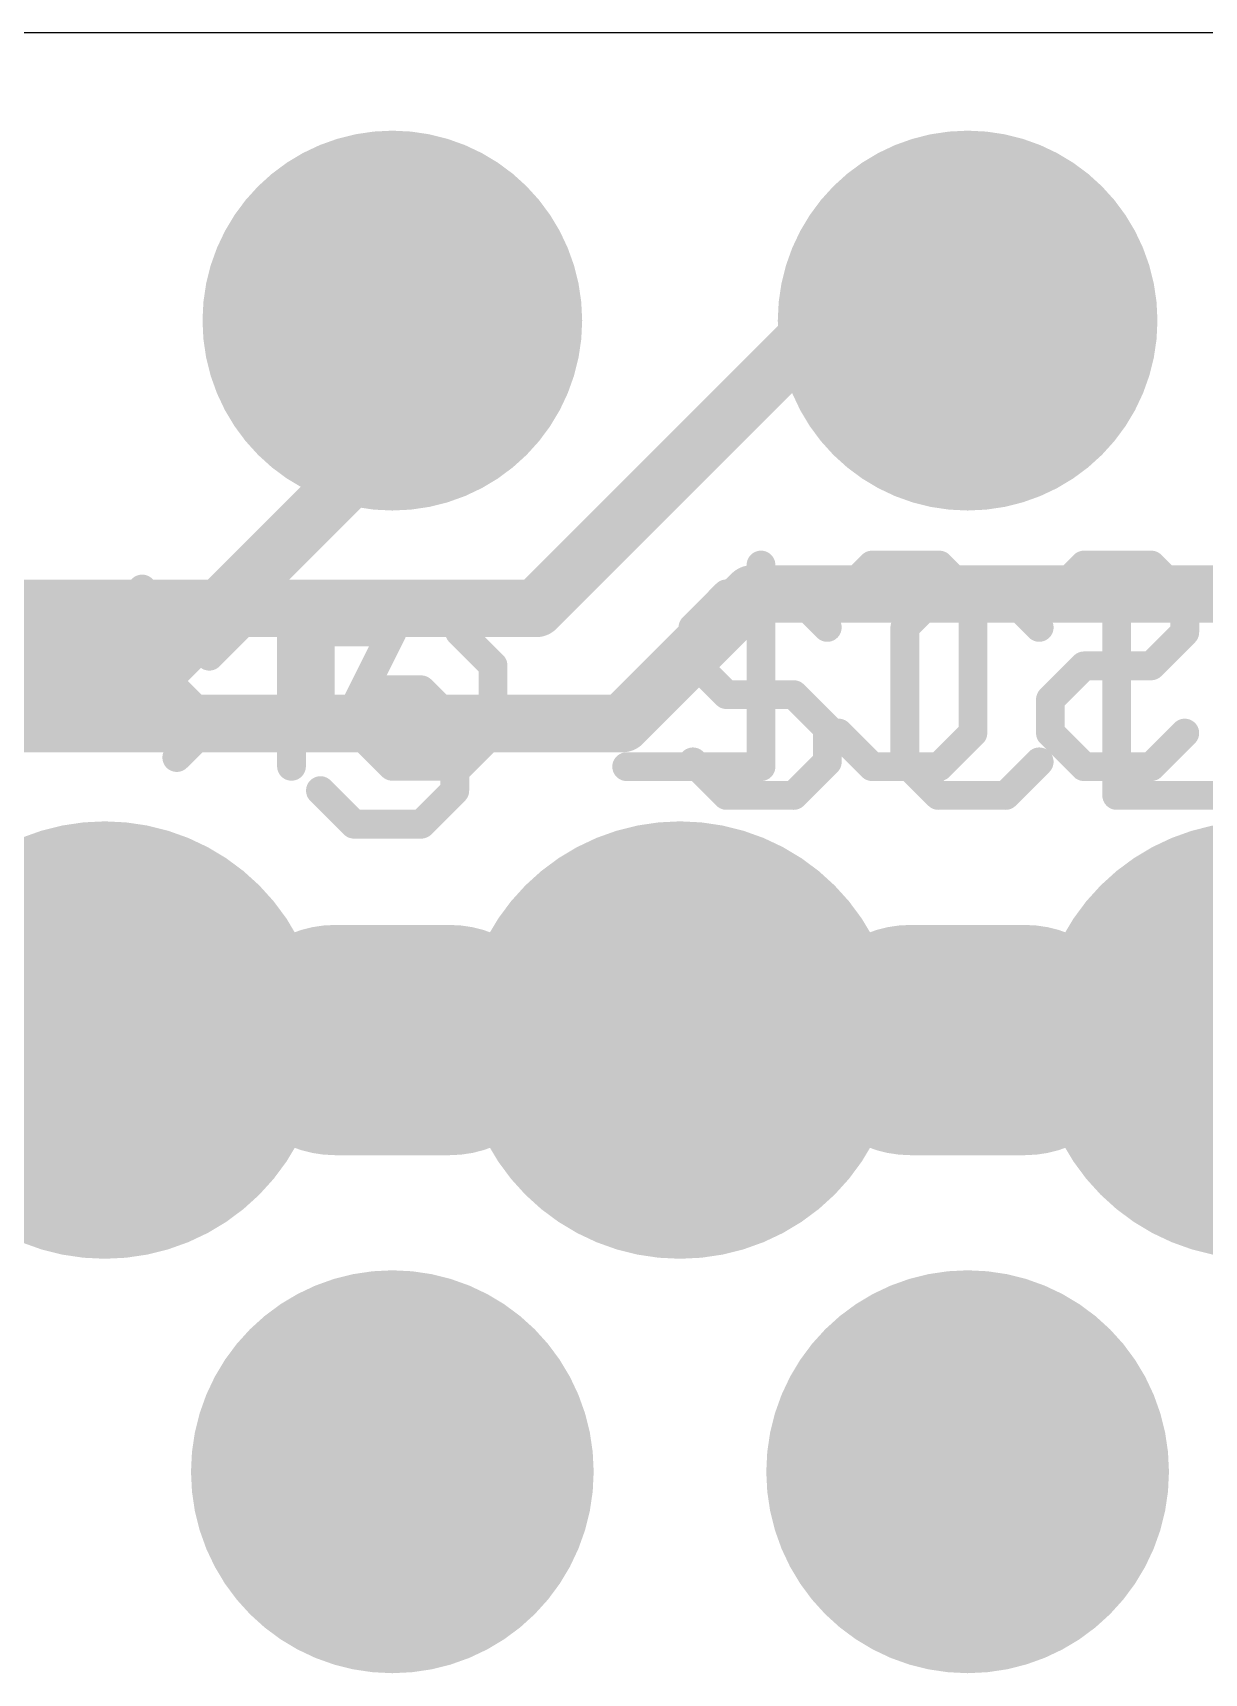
# Model space of a CAD drawing. Extents: x -0.1 to 50.8, y -0.1 to 23.
# Drawn here: x 37.78 to 42.95, y 15.62 to 22.86 of the extents above; entities that cross this region are included whole.
import ezdxf

# ---------------------------------------------------------------- set-up
doc = ezdxf.new("R2010")
doc.units = 0
for name, color, linetype in [('1', 12, 'CONTINUOUS'), ('16', 132, 'CONTINUOUS'), ('17', 110, 'CONTINUOUS'), ('18', 110, 'CONTINUOUS'), ('20', 53, 'CONTINUOUS'), ('21', 40, 'CONTINUOUS'), ('22', 6, 'CONTINUOUS')]:
    doc.layers.add(name, color=color, linetype=linetype)

# ---------------------------------------------------------------- blocks, each defined once
blk = doc.blocks.new('ROUNDP')
at = {"const_width": 0.5}
blk.add_lwpolyline([(0, -0.25, 1), (0, 0.25, 1), (0, -0.25)], format="xyb", dxfattribs=at)
blk = doc.blocks.new('ROUNDV')
at = {"const_width": 0.5}
blk.add_lwpolyline([(0, -0.25, 1), (0, 0.25, 1), (0, -0.25)], format="xyb", dxfattribs=at)

msp = doc.modelspace()

# ---------------------------------------------------------------- linework, layer by layer
at = {"layer": '1'}
for points, const_width in [([(39.37, 21.082), (39.37, 21.59)], 0.254), ([(38.354, 20.066), (39.37, 21.082)], 0.254), ([(37.338, 20.066), (38.354, 20.066)], 0.254), ([(37.084, 17.399), (38.1, 18.415)], 0.4064), ([(40.64, 18.415), (38.1, 18.415)], 0.4064), ([(43.18, 18.415), (40.64, 18.415)], 0.4064)]:
    msp.add_lwpolyline(points, dxfattribs=dict(at, const_width=const_width))
for points, const_width in [([(39.4335, 21.59, 1), (39.3065, 21.59)], 0.127), ([(39.3065, 21.082, 1), (39.4335, 21.082)], 0.127), ([(39.4149, 21.0371, 1), (39.3251, 21.1269)], 0.127), ([(38.3091, 20.1109, 1), (38.3989, 20.0211)], 0.127), ([(38.354, 20.0025, 1), (38.354, 20.1295)], 0.127), ([(38.1, 18.5166, 1), (38.1, 18.3134)], 0.2032), ([(38.1718, 18.3432, 1), (38.0282, 18.4868)], 0.2032), ([(40.64, 18.5166, 1), (40.64, 18.3134)], 0.2032), ([(40.64, 18.3134, 1), (40.64, 18.5166)], 0.2032)]:
    msp.add_lwpolyline(points, format="xyb", dxfattribs=dict(at, const_width=const_width))
at = {"layer": '16', "const_width": 0.254}
for points in [[(40.005, 20.32), (41.275, 21.59)], [(41.275, 21.59), (41.91, 21.59)], [(40.386, 19.812), (40.9575, 20.3835)], [(40.9575, 20.3835), (43.2435, 20.3835)], [(35.56, 20.32), (40.005, 20.32)], [(35.814, 19.812), (40.386, 19.812)]]:
    msp.add_lwpolyline(points, dxfattribs=at)
at = {"layer": '16', "const_width": 0.127}
for points in [[(41.275, 21.6535, 1), (41.275, 21.5265)], [(41.91, 21.5265, 1), (41.91, 21.6535)], [(41.3199, 21.5451, 1), (41.2301, 21.6349)], [(40.9575, 20.447, 1), (40.9575, 20.32)], [(41.0024, 20.3386, 1), (40.9126, 20.4284)], [(39.9601, 20.3649, 1), (40.0499, 20.2751)], [(40.005, 20.2565, 1), (40.005, 20.3835)], [(40.3411, 19.8569, 1), (40.4309, 19.7671)], [(40.386, 19.7485, 1), (40.386, 19.8755)]]:
    msp.add_lwpolyline(points, format="xyb", dxfattribs=at)
at = {"layer": '20'}
msp.add_line((48.26, 22.86), (2.54, 22.86), dxfattribs=at)
at = {"layer": '21'}
for points, const_width in [([(38.117, 20.2573), (38.2653, 20.4056)], 0.127), ([(38.2653, 20.4056), (38.5619, 20.109)], 0.127), ([(40.8455, 20.3843), (40.6972, 20.236)], 0.127), ([(41.1421, 20.3843), (40.8455, 20.3843)], 0.127), ([(41.2904, 20.236), (41.1421, 20.3843)], 0.127), ([(41.781, 20.3843), (41.6327, 20.236)], 0.127), ([(42.0776, 20.3843), (41.781, 20.3843)], 0.127), ([(42.2259, 20.236), (42.0776, 20.3843)], 0.127), ([(42.5683, 20.3843), (42.5683, 19.4945)], 0.127), ([(38.5619, 20.109), (38.7102, 20.2573)], 0.127), ([(39.6457, 20.2573), (39.0525, 20.2573)], 0.127), ([(39.0525, 20.2573), (39.0525, 19.8124)], 0.127), ([(40.6972, 20.236), (40.6972, 20.0877)], 0.127), ([(41.6327, 20.236), (41.6327, 19.6428)], 0.127), ([(40.6972, 20.0877), (40.8455, 19.9394)], 0.127), ([(39.0525, 19.8124), (39.3491, 19.9607)], 0.127), ([(39.3491, 19.9607), (39.4974, 19.9607)], 0.127), ([(39.4974, 19.9607), (39.6457, 19.8124)], 0.127), ([(40.8455, 19.9394), (41.1421, 19.9394)], 0.127), ([(41.1421, 19.9394), (41.2904, 19.7911)], 0.127), ([(39.6457, 19.8124), (39.6457, 19.5158)], 0.127), ([(41.2904, 19.7911), (41.2904, 19.6428)], 0.127), ([(40.8455, 19.4945), (40.6972, 19.6428)], 0.127), ([(41.2904, 19.6428), (41.1421, 19.4945)], 0.127), ([(41.6327, 19.6428), (41.781, 19.4945)], 0.127), ([(42.0776, 19.4945), (42.2259, 19.6428)], 0.127), ([(39.2008, 19.3675), (39.0525, 19.5158)], 0.127), ([(39.6457, 19.5158), (39.4974, 19.3675)], 0.127), ([(41.1421, 19.4945), (40.8455, 19.4945)], 0.127), ([(41.781, 19.4945), (42.0776, 19.4945)], 0.127), ([(42.5683, 19.4945), (43.1614, 19.4945)], 0.127), ([(39.4974, 19.3675), (39.2008, 19.3675)], 0.127), ([(39.116, 18.415), (39.624, 18.415)], 1.016), ([(41.656, 18.415), (42.164, 18.415)], 1.016)]:
    msp.add_lwpolyline(points, dxfattribs=dict(at, const_width=const_width))
for points, const_width in [([(38.2877, 20.428, 1), (38.2428, 20.3831)], 0.0635), ([(38.2877, 20.3831, 1), (38.2428, 20.428)], 0.0635), ([(40.8455, 20.416, 1), (40.8455, 20.3525)], 0.0635), ([(40.868, 20.3618, 1), (40.8231, 20.4067)], 0.0635), ([(41.1646, 20.4067, 1), (41.1196, 20.3618)], 0.0635), ([(41.1421, 20.3525, 1), (41.1421, 20.416)], 0.0635), ([(41.781, 20.416, 1), (41.781, 20.3525)], 0.0635), ([(41.8035, 20.3618, 1), (41.7586, 20.4067)], 0.0635), ([(42.1001, 20.4067, 1), (42.0552, 20.3618)], 0.0635), ([(42.0776, 20.3525, 1), (42.0776, 20.416)], 0.0635), ([(42.6, 20.3843, 1), (42.5365, 20.3843)], 0.0635), ([(38.0945, 20.2797, 1), (38.1394, 20.2348)], 0.0635), ([(38.7326, 20.2348, 1), (38.6877, 20.2797)], 0.0635), ([(39.0843, 20.2573, 1), (39.0207, 20.2573)], 0.0635), ([(39.0525, 20.289, 1), (39.0525, 20.2255)], 0.0635), ([(39.6457, 20.2255, 1), (39.6457, 20.289)], 0.0635), ([(40.729, 20.236, 1), (40.6655, 20.236)], 0.0635), ([(40.6748, 20.2584, 1), (40.7197, 20.2135)], 0.0635), ([(41.2679, 20.2135, 1), (41.3128, 20.2584)], 0.0635), ([(41.6645, 20.236, 1), (41.601, 20.236)], 0.0635), ([(41.6103, 20.2584, 1), (41.6552, 20.2135)], 0.0635), ([(42.2035, 20.2135, 1), (42.2484, 20.2584)], 0.0635), ([(38.5394, 20.1314, 1), (38.5843, 20.0865)], 0.0635), ([(38.5394, 20.0865, 1), (38.5843, 20.1314)], 0.0635), ([(40.7197, 20.1101, 1), (40.6748, 20.0652)], 0.0635), ([(40.6655, 20.0877, 1), (40.729, 20.0877)], 0.0635), ([(39.3491, 19.9924, 1), (39.3491, 19.9289)], 0.0635), ([(39.3633, 19.9323, 1), (39.3349, 19.9891)], 0.0635), ([(39.5198, 19.9831, 1), (39.4749, 19.9382)], 0.0635), ([(39.4974, 19.9289, 1), (39.4974, 19.9924)], 0.0635), ([(40.8455, 19.9711, 1), (40.8455, 19.9076)], 0.0635), ([(40.8231, 19.9169, 1), (40.868, 19.9618)], 0.0635), ([(41.1646, 19.9618, 1), (41.1196, 19.9169)], 0.0635), ([(41.1421, 19.9076, 1), (41.1421, 19.9711)], 0.0635), ([(39.0207, 19.8124, 1), (39.0843, 19.8124)], 0.0635), ([(39.0383, 19.8408, 1), (39.0667, 19.784)], 0.0635), ([(39.6774, 19.8124, 1), (39.6139, 19.8124)], 0.0635), ([(39.6232, 19.7899, 1), (39.6681, 19.8348)], 0.0635), ([(41.3221, 19.7911, 1), (41.2586, 19.7911)], 0.0635), ([(41.2679, 19.7686, 1), (41.3128, 19.8135)], 0.0635), ([(40.7197, 19.6652, 1), (40.6748, 19.6203)], 0.0635), ([(41.3128, 19.6203, 1), (41.2679, 19.6652)], 0.0635), ([(41.6552, 19.6652, 1), (41.6103, 19.6203)], 0.0635), ([(42.2484, 19.6203, 1), (42.2035, 19.6652)], 0.0635), ([(41.2586, 19.6428, 1), (41.3221, 19.6428)], 0.0635), ([(41.601, 19.6428, 1), (41.6645, 19.6428)], 0.0635), ([(39.075, 19.5382, 1), (39.03, 19.4933)], 0.0635), ([(39.6139, 19.5158, 1), (39.6774, 19.5158)], 0.0635), ([(39.6681, 19.4933, 1), (39.6232, 19.5382)], 0.0635), ([(40.8455, 19.5263, 1), (40.8455, 19.4628)], 0.0635), ([(40.8231, 19.472, 1), (40.868, 19.517)], 0.0635), ([(41.1196, 19.517, 1), (41.1646, 19.472)], 0.0635), ([(41.1421, 19.4628, 1), (41.1421, 19.5263)], 0.0635), ([(41.781, 19.5263, 1), (41.781, 19.4628)], 0.0635), ([(41.7586, 19.472, 1), (41.8035, 19.517)], 0.0635), ([(42.0552, 19.517, 1), (42.1001, 19.472)], 0.0635), ([(42.0776, 19.4628, 1), (42.0776, 19.5263)], 0.0635), ([(42.5683, 19.5263, 1), (42.5683, 19.4628)], 0.0635), ([(42.5365, 19.4945, 1), (42.6, 19.4945)], 0.0635), ([(39.2008, 19.3992, 1), (39.2008, 19.3358)], 0.0635), ([(39.1783, 19.345, 1), (39.2232, 19.39)], 0.0635), ([(39.4749, 19.39, 1), (39.5198, 19.345)], 0.0635), ([(39.4974, 19.3358, 1), (39.4974, 19.3992)], 0.0635), ([(39.116, 18.669, 1), (39.116, 18.161)], 0.508), ([(39.624, 18.161, 1), (39.624, 18.669)], 0.508), ([(41.656, 18.669, 1), (41.656, 18.161)], 0.508), ([(42.164, 18.161, 1), (42.164, 18.669)], 0.508)]:
    msp.add_lwpolyline(points, format="xyb", dxfattribs=dict(at, const_width=const_width))
at = {"layer": '22', "const_width": 0.127}
for points in [[(40.9977, 20.5113), (40.9977, 19.6215)], [(41.3401, 20.363), (41.4884, 20.5113)], [(41.4884, 20.5113), (41.785, 20.5113)], [(41.785, 20.5113), (41.9333, 20.363)], [(42.2756, 20.363), (42.4239, 20.5113)], [(42.4239, 20.5113), (42.7205, 20.5113)], [(42.7205, 20.5113), (42.8688, 20.363)], [(41.9333, 20.363), (41.9333, 19.7698)], [(42.8688, 20.363), (42.8688, 20.2147)], [(38.27, 20.1066), (38.4183, 20.2549)], [(38.9247, 19.6231), (38.9247, 20.2163)], [(38.9247, 20.2163), (39.3696, 20.2163)], [(39.3696, 20.2163), (39.2213, 19.9197)], [(39.8145, 20.068), (39.6662, 20.2163)], [(42.8688, 20.2147), (42.7205, 20.0664)], [(38.5666, 19.81), (38.27, 20.1066)], [(39.8145, 19.7714), (39.8145, 20.068)], [(42.4239, 20.0664), (42.2756, 19.9181)], [(42.7205, 20.0664), (42.4239, 20.0664)], [(39.2213, 19.9197), (39.2213, 19.7714)], [(42.2756, 19.9181), (42.2756, 19.7698)], [(38.4183, 19.6617), (38.5666, 19.81)], [(39.2213, 19.7714), (39.3696, 19.6231)], [(39.6662, 19.6231), (39.8145, 19.7714)], [(41.4884, 19.6215), (41.3401, 19.7698)], [(41.9333, 19.7698), (41.785, 19.6215)], [(42.2756, 19.7698), (42.4239, 19.6215)], [(42.7205, 19.6215), (42.8688, 19.7698)], [(39.3696, 19.6231), (39.6662, 19.6231)], [(40.9977, 19.6215), (40.4046, 19.6215)], [(41.785, 19.6215), (41.4884, 19.6215)], [(42.4239, 19.6215), (42.7205, 19.6215)]]:
    msp.add_lwpolyline(points, dxfattribs=at)
at = {"layer": '22', "const_width": 0.0635}
for points in [[(41.0295, 20.5113, 1), (40.966, 20.5113)], [(41.4884, 20.543, 1), (41.4884, 20.4795)], [(41.5108, 20.4888, 1), (41.4659, 20.5337)], [(41.8074, 20.5337, 1), (41.7625, 20.4888)], [(41.785, 20.4795, 1), (41.785, 20.543)], [(42.4239, 20.543, 1), (42.4239, 20.4795)], [(42.4464, 20.4888, 1), (42.4014, 20.5337)], [(42.7429, 20.5337, 1), (42.698, 20.4888)], [(42.7205, 20.4795, 1), (42.7205, 20.543)], [(41.3176, 20.3854, 1), (41.3625, 20.3405)], [(41.965, 20.363, 1), (41.9015, 20.363)], [(41.9108, 20.3405, 1), (41.9557, 20.3854)], [(42.2532, 20.3854, 1), (42.2981, 20.3405)], [(42.9005, 20.363, 1), (42.837, 20.363)], [(42.8463, 20.3405, 1), (42.8912, 20.3854)], [(38.4407, 20.2325, 1), (38.3958, 20.2774)], [(38.9565, 20.2163, 1), (38.893, 20.2163)], [(38.9247, 20.248, 1), (38.9247, 20.1845)], [(39.398, 20.2021, 1), (39.3412, 20.2305)], [(39.3696, 20.1845, 1), (39.3696, 20.248)], [(39.6887, 20.2387, 1), (39.6438, 20.1938)], [(42.8912, 20.1922, 1), (42.8463, 20.2371)], [(42.837, 20.2147, 1), (42.9005, 20.2147)], [(38.2924, 20.1291, 1), (38.2475, 20.0842)], [(38.2475, 20.1291, 1), (38.2924, 20.0842)], [(39.8463, 20.068, 1), (39.7828, 20.068)], [(42.4239, 20.0981, 1), (42.4239, 20.0346)], [(42.4464, 20.0439, 1), (42.4014, 20.0888)], [(42.7205, 20.0346, 1), (42.7205, 20.0981)], [(39.792, 20.0455, 1), (39.837, 20.0904)], [(42.698, 20.0888, 1), (42.7429, 20.0439)], [(39.2531, 19.9197, 1), (39.1896, 19.9197)], [(42.3074, 19.9181, 1), (42.2439, 19.9181)], [(39.1929, 19.9339, 1), (39.2497, 19.9055)], [(42.2532, 19.9405, 1), (42.2981, 19.8956)], [(38.589, 19.7876, 1), (38.5441, 19.8325)], [(38.5441, 19.7876, 1), (38.589, 19.8325)], [(39.837, 19.7489, 1), (39.792, 19.7938)], [(39.1896, 19.7714, 1), (39.2531, 19.7714)], [(39.2438, 19.7938, 1), (39.1989, 19.7489)], [(39.7828, 19.7714, 1), (39.8463, 19.7714)], [(41.3625, 19.7922, 1), (41.3176, 19.7473)], [(41.9015, 19.7698, 1), (41.965, 19.7698)], [(41.9557, 19.7473, 1), (41.9108, 19.7922)], [(42.2439, 19.7698, 1), (42.3074, 19.7698)], [(42.2981, 19.7922, 1), (42.2532, 19.7473)], [(42.8912, 19.7473, 1), (42.8463, 19.7922)], [(38.3958, 19.6842, 1), (38.4407, 19.6393)], [(38.893, 19.6231, 1), (38.9565, 19.6231)], [(39.3696, 19.6548, 1), (39.3696, 19.5913)], [(39.3472, 19.6006, 1), (39.3921, 19.6455)], [(39.6438, 19.6455, 1), (39.6887, 19.6006)], [(39.6662, 19.5913, 1), (39.6662, 19.6548)], [(40.4046, 19.6532, 1), (40.4046, 19.5898)], [(40.966, 19.6215, 1), (41.0295, 19.6215)], [(40.9977, 19.5898, 1), (40.9977, 19.6532)], [(41.4884, 19.6532, 1), (41.4884, 19.5898)], [(41.4659, 19.599, 1), (41.5108, 19.644)], [(41.7625, 19.644, 1), (41.8074, 19.599)], [(41.785, 19.5898, 1), (41.785, 19.6532)], [(42.4239, 19.6532, 1), (42.4239, 19.5898)], [(42.4014, 19.599, 1), (42.4464, 19.644)], [(42.698, 19.644, 1), (42.7429, 19.599)], [(42.7205, 19.5898, 1), (42.7205, 19.6532)]]:
    msp.add_lwpolyline(points, format="xyb", dxfattribs=at)

# ---------------------------------------------------------------- block references
at = {"layer": '17', "xscale": 1.6764, "yscale": 1.6764, "rotation": 90}
for p in [(39.37, 21.59), (39.37, 21.59), (41.91, 21.59), (41.91, 21.59)]:
    msp.add_blockref('ROUNDP', p, dxfattribs=at)
at = {"layer": '18'}
for p, xscale, yscale in [((38.1, 18.415), 1.9304, 1.9304), ((38.1, 18.415), 1.9304, 1.9304), ((40.64, 18.415), 1.9304, 1.9304), ((40.64, 18.415), 1.9304, 1.9304), ((43.18, 18.415), 1.9304, 1.9304), ((43.18, 18.415), 1.9304, 1.9304), ((39.37, 16.51), 1.778, 1.778), ((39.37, 16.51), 1.778, 1.778), ((41.91, 16.51), 1.778, 1.778), ((41.91, 16.51), 1.778, 1.778)]:
    msp.add_blockref('ROUNDV', p, dxfattribs=dict(at, xscale=xscale, yscale=yscale))

doc.saveas('drawing.dxf')
